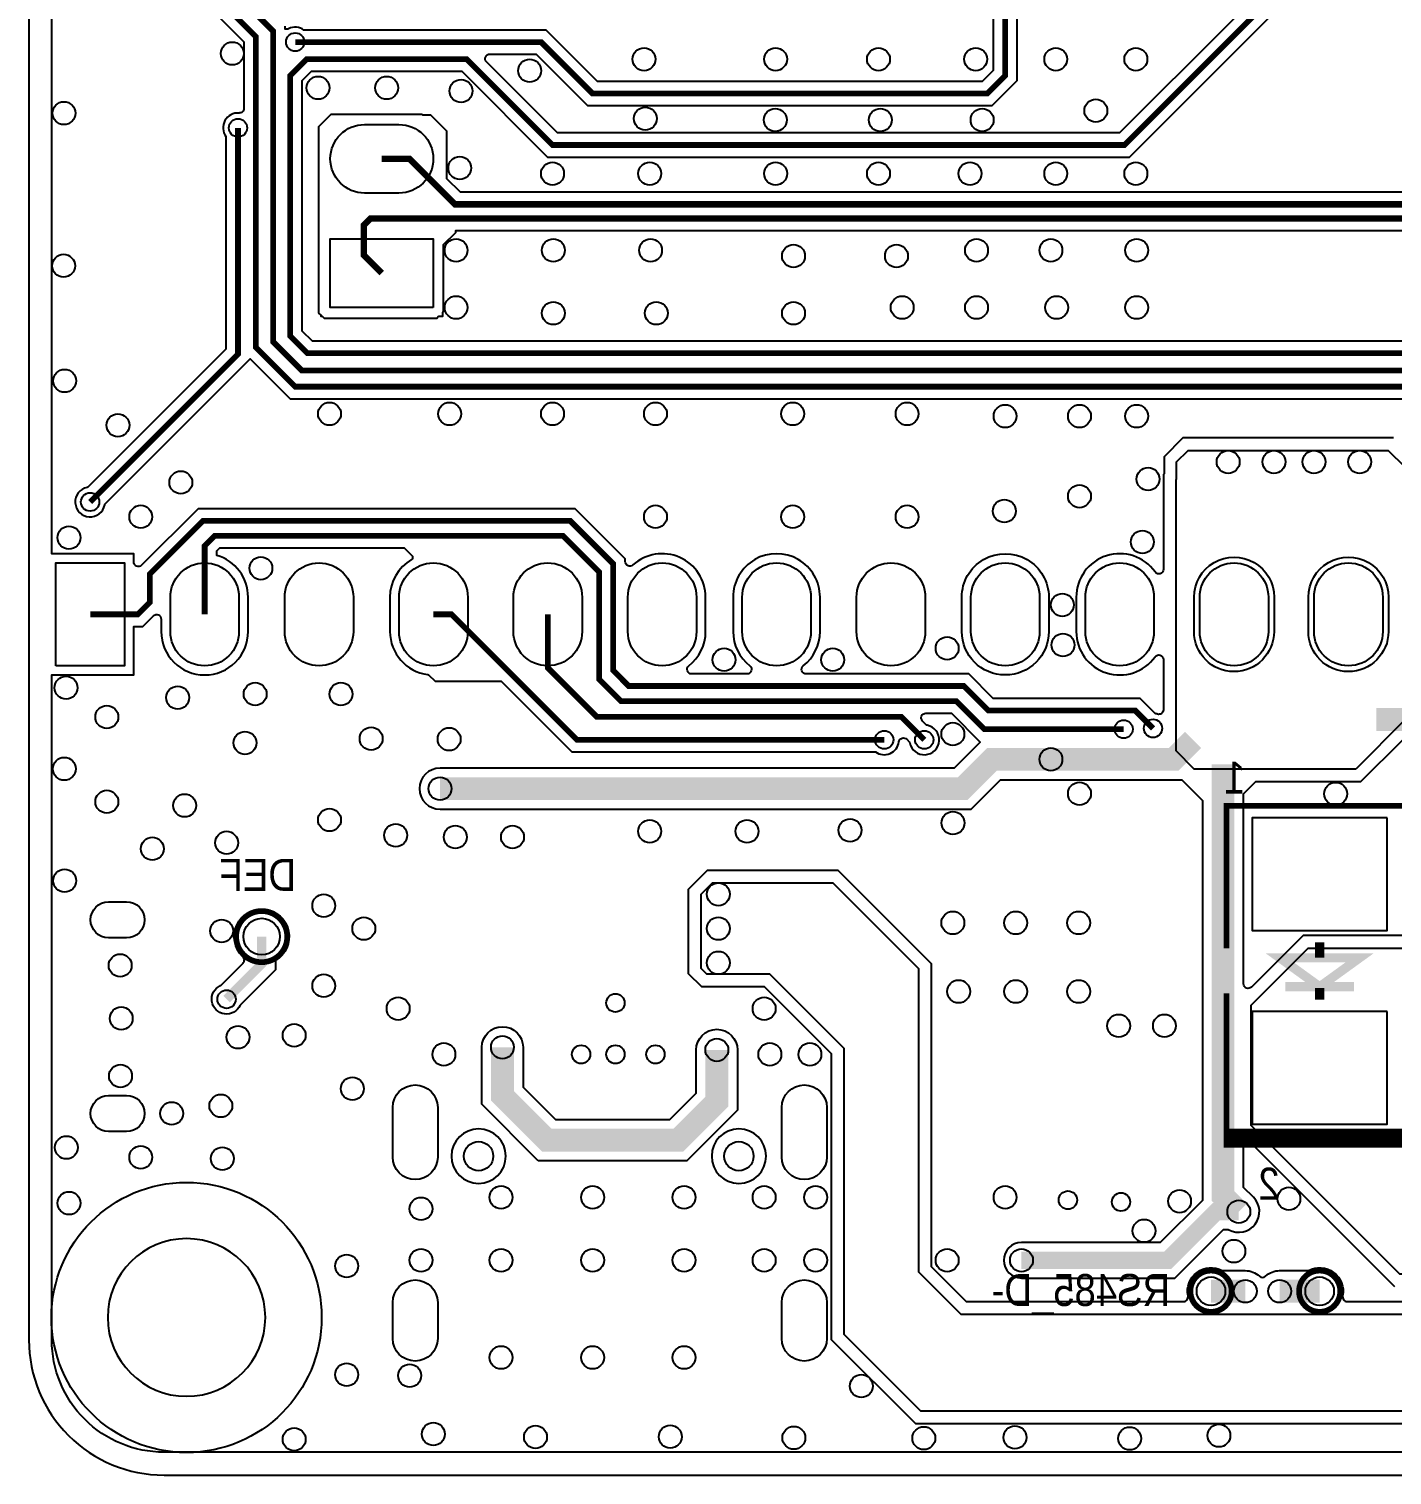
# Model space of a CAD drawing. Extents: x -3.5 to 81.5, y -3.5 to 52.5.
# Drawn here: x -3.5 to 26.77, y -3.5 to 28.61 of the extents above; entities that cross this region are included whole.
import ezdxf

# ---------------------------------------------------------------- set-up
doc = ezdxf.new("R2010")
doc.units = 0
for name, color, linetype in [('BG_OUTLINE', 254, 'CONTINUOUS'), ('BG_SILKSCREEN_BOTTOM', 6, 'CONTINUOUS'), ('ET_BOTTOM', 254, 'CONTINUOUS'), ('PG_SILKSCREEN_BOTTOM', 143, 'CONTINUOUS'), ('PIN_BOTTOM', 1, 'CONTINUOUS'), ('VC_BOTTOM', 254, 'CONTINUOUS')]:
    doc.layers.add(name, color=color, linetype=linetype)

msp = doc.modelspace()

# ---------------------------------------------------------------- linework, layer by layer
at = {"layer": 'BG_OUTLINE'}
msp.add_lwpolyline([(78.5, -3.5001, 0.414214), (81.5, -0.5001), (81.5, 49.5, 0.414214), (78.5, 52.5), (-0.5001, 52.5, 0.414217), (-3.5001, 49.5), (-3.5001, -0.5001, 0.414219), (-0.5001, -3.5001)], format="xyb", close=True, dxfattribs=at)
msp.add_lwpolyline([(1.7501, 0, 1), (-1.7501, 0, 1), (1.7501, 0)], format="xyb", dxfattribs=at)
at = {"layer": 'ET_BOTTOM'}
for points, const_width in [([(9.398, 46.736), (9.271, 46.609), (3.175, 46.609), (1.27, 44.704), (0.096, 44.704), (-1.557, 43.051), (-1.557, 41.5417), (-0.508, 40.4927), (-0.508, 39.751), (-0.8636, 39.3954), (-1.8542, 39.3954), (-2.2835, 38.9661), (-2.2835, 35.9016), (-1.0668, 34.685), (-1.0668, 31.0464), (1.5418, 28.4378), (1.5418, 21.5379), (2.4105, 20.6692), (34.1452, 20.6692), (35.9626, 18.8519), (35.9626, 15.6131)], 0.127), ([(11.938, 46.736), (11.43, 46.228), (3.429, 46.228), (1.524, 44.323), (0.254, 44.323), (-1.1963, 42.8727), (-1.1963, 41.7093), (-0.127, 40.64), (-0.127, 39.624), (-0.7366, 39.0144), (-1.7526, 39.0144), (-2.0295, 38.7375), (-2.0295, 36.0655), (-0.762, 34.798), (-0.762, 31.2496), (1.9228, 28.5648), (1.9228, 21.6649), (2.5578, 21.0299), (34.3101, 21.0299), (38.5026, 16.8374), (38.5026, 15.6131)], 0.127), ([(51.4274, 15.4419), (48.895, 15.4419), (47.2618, 17.0752), (38.8569, 17.0752), (34.5211, 21.4109), (2.6848, 21.4109), (2.3038, 21.7919), (2.3038, 27.577), (2.6667, 27.94), (6.223, 27.94), (8.128, 26.035), (20.828, 26.035), (25.8026, 31.0096), (25.8026, 33.3931)], 0.127), ([(2.413, 28.321), (7.874, 28.321), (9.017, 27.178), (17.78, 27.178), (18.1826, 27.5806), (18.1826, 33.3931)], 0.127), ([(1.143, 26.416), (1.143, 21.3932), (-2.1412, 18.1089)], 0.127), ([(50.0659, 17.2491), (50.5196, 17.7028), (50.5196, 18.002), (50.1066, 18.415), (48.182, 18.415), (48.003, 18.2359), (39.8678, 18.2359), (33.3858, 24.718), (5.9599, 24.718), (4.9489, 25.7289), (4.3358, 25.7289)], 0.1422), ([(50.0659, 17.8791), (49.8475, 18.0975), (48.3136, 18.0975), (48.1345, 17.9184), (39.7363, 17.9184), (33.2542, 24.4005), (4.0803, 24.4005), (3.937, 24.2573), (3.937, 23.5877), (4.3358, 23.1889)], 0.1422), ([(-2.1374, 15.6131), (-1.081, 15.6131), (-0.8153, 15.8788), (-0.8153, 16.5075), (0.367, 17.6898), (8.5194, 17.6898), (9.4767, 16.7325), (9.4767, 14.365), (9.8196, 14.0221), (17.2629, 14.0221), (17.8051, 13.4798), (21.0642, 13.4798), (21.463, 13.081)], 0.127), ([(0.4026, 15.6131), (0.4026, 17.1364), (0.6259, 17.3596), (8.3591, 17.3596), (9.1618, 16.557), (9.1618, 14.1719), (9.6495, 13.6842), (17.0952, 13.6842), (17.7157, 13.0637), (20.811, 13.0637)], 0.127), ([(5.4826, 15.6131), (5.8829, 15.6131), (8.669, 12.827), (15.494, 12.827)], 0.127), ([(8.0226, 15.6131), (8.0226, 14.4259), (9.1135, 13.335), (15.875, 13.335), (16.383, 12.827)], 0.127), ([(26.4236, 13.2778), (46.2001, 13.2778), (47.0941, 14.1719), (48.6842, 14.1719), (49.1668, 13.6893)], 0.508), ([(22.352, 12.827), (21.9189, 12.3939), (19.1948, 12.3939)], 0.508), ([(5.6299, 11.7424), (17.2387, 11.7424), (17.8902, 12.3939), (19.1948, 12.3939)], 0.508), ([(23.0175, 12.2796), (23.0175, 2.6988), (23.368, 2.3482)], 0.508), ([(1.6688, 8.4569), (1.6688, 7.8468), (0.889, 7.067)], 0.2032), ([(7.0155, 5.9995), (7.0155, 4.9225), (8.001, 3.937), (10.9217, 3.937), (11.7767, 4.792), (11.7767, 5.9411)], 0.508), ([(18.542, 1.27), (21.7879, 1.27), (22.8661, 2.3482), (23.368, 2.3482)], 0.381), ([(22.7508, 0.5829), (23.5128, 0.5829)], 0.508), ([(25.1638, 0.5829), (24.2748, 0.5829)], 0.508)]:
    msp.add_lwpolyline(points, dxfattribs=dict(at, const_width=const_width))
for points in [[(26.8036, 19.5316), (22.127, 19.5316), (21.7079, 19.1125), (21.7079, 18.734), (21.6936, 18.7201), (21.6936, 16.6129, -0.729721), (21.5095, 16.5539, 0.730362), (19.7571, 15.9941), (19.7571, 15.2321, 0.730337), (21.5095, 14.6723, -0.729581), (21.6936, 14.6134), (21.6936, 13.4935, -0.505766), (21.5618, 13.3967, 0.025978), (21.5285, 13.4051), (21.5135, 13.4082), (21.175, 13.747), (17.9159, 13.747), (17.3736, 14.289), (13.7589, 14.289, -0.713746), (13.6964, 14.4709, 0.231044), (14.068, 15.2321), (14.068, 15.9941, 1.000027), (12.1371, 15.9941), (12.1371, 15.2321, 0.231033), (12.5087, 14.4709, -0.713729), (12.4463, 14.289), (11.2189, 14.289, -0.713746), (11.1564, 14.4709, 0.231044), (11.528, 15.2321), (11.528, 15.9941, 0.650806), (9.9136, 16.7091, -0.64988), (9.7439, 16.7843), (9.7439, 16.8432), (8.6302, 17.9568), (0.2563, 17.9568), (-0.9985, 16.702, -0.668001), (-1.172, 16.7739), (-1.172, 16.9596), (-2.9919, 16.9596), (-2.9919, 32.0467)], [(17.9156, 32.0843), (17.9156, 27.6913), (17.6693, 27.4452), (9.1277, 27.4452), (7.9847, 28.5882), (2.6081, 28.5882, 0.282002), (2.2636, 28.6161), (2.2527, 28.6106), (2.19, 28.6106), (2.19, 28.6756)], [(25.5356, 31.1203), (20.7173, 26.3022), (8.2387, 26.3022), (6.6601, 27.8806, -0.667086), (6.732, 28.0538), (7.7633, 28.0538), (8.9063, 26.9108), (17.8907, 26.9108), (18.4495, 27.4698), (18.4495, 32.0843, 0.334325)], [(-1.334, 30.9357), (1.2746, 28.3271), (1.2746, 26.8473, -0.43462), (1.1661, 26.7459, 0.638041), (0.8758, 26.2209), (0.8758, 21.5039), (-2.1918, 18.4361), (-2.2068, 18.433, 1.86364), (-1.8171, 18.0434), (-1.8141, 18.0584), (1.4148, 21.2872), (2.2997, 20.4023), (34.0345, 20.4023)], [(78.5, -2.9919), (-0.5001, -2.9919, -0.41422), (-2.9919, -0.5001), (-2.9919, 14.2667), (-1.172, 14.2667), (-1.172, 15.3462), (-0.9703, 15.3462), (-0.7363, 15.5801, -0.667802), (-0.5629, 15.5082), (-0.5629, 15.2321, 0.999973), (1.368, 15.2321), (1.368, 15.9941, 0.334347), (0.6695, 16.922), (0.6695, 17.0256), (0.7366, 17.0927), (4.8351, 17.0927), (5.0216, 16.9062), (5.0216, 16.843), (4.9964, 16.8283, 0.266853), (4.5171, 15.9941), (4.5171, 15.2321, 0.376607), (5.3574, 14.2748), (5.3744, 14.2725), (5.5194, 14.1275), (6.9908, 14.1275), (8.5583, 12.5598), (15.2989, 12.5598, 0.566411), (15.8214, 12.7808, -0.618694), (15.9939, 12.8384), (16.0558, 12.7765), (16.0589, 12.7615, 1.863997), (16.4485, 13.1511), (16.4335, 13.1542), (16.3439, 13.2438, -0.66823), (16.4158, 13.4173), (16.9845, 13.4173), (17.6256, 12.7762), (17.0492, 12.2001), (5.6299, 12.2001, 0.999978), (5.6299, 11.2847), (17.4282, 11.2847), (18.0797, 11.9365), (22.0998, 11.9365), (22.5598, 11.4762), (22.5598, 2.5994), (21.6245, 1.6642), (18.542, 1.6642, 1), (18.542, 0.8758), (21.9512, 0.8758), (23.0294, 1.9543), (23.1351, 1.9543), (23.1465, 1.9479, 0.868876), (23.6916, 2.6718), (23.4752, 2.8882), (23.4752, 3.7897, -0.6674), (23.6484, 3.8616), (26.826, 0.6843)], [(30.8348, 8.4826), (24.794, 8.4826), (23.6484, 7.3373, -0.667562), (23.4752, 7.4092), (23.4752, 11.6246), (23.7485, 11.8984), (26.0797, 11.8984), (27.0017, 12.8204)], [(53.0926, -2.3637), (16.1922, -2.3637), (14.3251, -0.4968), (14.3251, 5.8532), (12.8382, 7.3401), (11.4412, 7.3401), (11.1501, 7.6312), (11.1501, 9.5138), (11.5682, 9.9319), (14.4668, 9.9319), (16.5359, 7.8628), (16.5359, 1.1318), (17.3129, 0.3546), (22.1409, 0.3546, 0.476098), (22.2405, 0.477, -0.638979), (23.0002, 1.0404), (23.5128, 1.0404, -0.189499), (23.8244, 0.918, 0.394463), (23.9631, 0.918, -0.18955), (24.2748, 1.0404), (24.9144, 1.0404, -0.638959), (25.6741, 0.477, 0.475893), (25.7736, 0.3546), (30.382, 0.3546)]]:
    msp.add_lwpolyline(points, format="xyb", dxfattribs=at)
for points in [[(34.6319, 21.6779), (2.7955, 21.6779), (2.571, 21.9027), (2.571, 27.4663), (2.7775, 27.6728), (6.1123, 27.6728), (8.0173, 25.7678), (20.9387, 25.7678), (26.0695, 30.8988)], [(33.1404, 24.1259), (5.9741, 24.1259), (5.9741, 24.0881), (5.7023, 23.8163), (5.7023, 22.3279), (5.6825, 22.3081), (5.6825, 22.2235), (5.5977, 22.2235), (5.555, 22.1806), (3.0632, 22.1806), (3.0206, 22.2235), (2.9891, 22.2235), (2.9891, 22.2547), (2.9413, 22.3025), (2.9413, 26.4452), (3.2131, 26.717), (5.2273, 26.717), (5.2388, 26.7056), (5.4191, 26.7056), (5.776, 26.3487), (5.776, 25.2903), (6.0736, 24.9926), (33.4996, 24.9926)], [(52.9768, -2.0841), (16.3081, -2.0841), (14.605, -0.381), (14.605, 5.969), (12.954, 7.62), (11.557, 7.62), (11.43, 7.747), (11.43, 9.398), (11.684, 9.652), (14.351, 9.652), (16.256, 7.747), (16.256, 1.016), (17.1971, 0.0749), (30.4978, 0.0749)]]:
    msp.add_lwpolyline(points, dxfattribs=at)
for points in [[(25.9639, 12.178), (22.3799, 12.178), (21.9735, 12.5844), (21.9735, 18.6042), (21.9875, 18.6182), (21.9875, 18.9967), (22.2428, 19.2519), (26.6878, 19.2519), (27.0535, 18.8862), (27.0535, 13.2677)], [(27.0294, 6.7666), (27.0294, 2.9083), (27.7038, 2.2339), (28.3388, 2.2339), (28.4658, 2.1069), (28.4658, 1.0909), (28.3388, 0.9639), (26.9418, 0.9639), (23.6398, 4.2659), (23.6398, 6.9329), (24.9098, 8.2029), (35.2882, 8.2029), (37.625, 5.8661), (37.625, 4.553), (37.338, 4.2659), (35.8318, 4.2659), (35.5778, 4.5199), (35.5778, 5.9169), (34.4348, 7.0599), (27.3228, 7.0599)]]:
    msp.add_lwpolyline(points, close=True, dxfattribs=at)
for points in [[(19.148, 15.2321, -0.999973), (17.2171, 15.2321), (17.2171, 15.9941, -1.000027), (19.148, 15.9941)], [(24.1518, 15.2321, -0.999971), (22.3733, 15.2321), (22.3733, 15.9941, -1.000029), (24.1518, 15.9941)], [(26.6918, 15.2321, -0.999971), (24.9133, 15.2321), (24.9133, 15.9941, -1.000029), (26.6918, 15.9941)], [(1.9741, 7.7203), (1.1951, 6.9416), (1.1913, 6.9329, -1.456915), (0.7549, 7.3693), (0.7635, 7.3731), (1.255, 7.8646, 0.425109), (1.2525, 8.0109, -3.03038), (1.9741, 7.9286)], [(7.8115, 3.4793), (6.5578, 4.733), (6.5578, 5.9995, -0.999956), (7.4732, 5.9995), (7.4732, 5.112), (8.1905, 4.3947), (10.7323, 4.3947), (11.3193, 4.9814), (11.3193, 5.9411, -0.999913), (12.2342, 5.9411), (12.2342, 4.6025), (11.1112, 3.4793)], [(7.0914, 3.5819, 1), (5.8819, 3.5819, 1)], [(12.8714, 3.5819, 1), (11.662, 3.5819, 1)]]:
    msp.add_lwpolyline(points, format="xyb", close=True, dxfattribs=at)
at = {"layer": 'PG_SILKSCREEN_BOTTOM'}
for points, const_width in [([(23.0937, 8.1951), (23.0937, 11.3584), (27.1338, 11.3584), (27.1338, 8.1951)], 0.127), ([(25.1638, 8.3299), (25.1638, 7.987)], 0.2032), ([(25.1638, 7.3442), (24.2748, 7.987), (26.0528, 7.987), (25.1638, 7.3442)], 0.2032), ([(24.4018, 7.3442), (25.9258, 7.3442)], 0.2032), ([(25.1638, 7.3139), (25.1638, 7.0599)], 0.2032), ([(23.0937, 4.3), (23.0937, 7.1948)], 0.127), ([(27.1338, 4.3624), (27.1338, 4.1313), (23.0937, 4.1313), (23.0937, 6.4519)], 0.127), ([(27.1338, 4.2626), (27.1338, 4.0315), (23.0937, 4.0315), (23.0937, 6.352)], 0.127), ([(27.1338, 4.1626), (27.1338, 3.9314), (23.0937, 3.9314), (23.0937, 6.252)], 0.127), ([(27.1338, 4.0625), (27.1338, 3.8313), (23.0937, 3.8313), (23.0937, 6.1519)], 0.127)]:
    msp.add_lwpolyline(points, dxfattribs=dict(at, const_width=const_width))
at = {"layer": 'PG_SILKSCREEN_BOTTOM', "const_width": 0.127}
for points in [[(2.2367, 8.4569, 0.999965), (1.1009, 8.457, 1.000035), (2.2367, 8.4569)], [(23.2087, 0.5829, 0.999956), (22.2929, 0.583, 1.000044), (23.2087, 0.5829)], [(25.6217, 0.5829, 0.999956), (24.7059, 0.583, 1.000044), (25.6217, 0.5829)]]:
    msp.add_lwpolyline(points, format="xyb", dxfattribs=at)
at = {"layer": 'PIN_BOTTOM'}
for points in [[(3.9548, 26.4909), (4.7168, 26.4909, -1), (4.7168, 24.9669), (3.9548, 24.9669, -1)], [(1.1646, 15.9941), (1.1646, 15.2321, -1), (-0.3594, 15.2321), (-0.3594, 15.9941, -1)], [(3.7046, 15.9941), (3.7046, 15.2321, -1), (2.1806, 15.2321), (2.1806, 15.9941, -1)], [(6.2446, 15.9941), (6.2446, 15.2321, -1), (4.7206, 15.2321), (4.7206, 15.9941, -1)], [(8.7846, 15.9941), (8.7846, 15.2321, -1), (7.2606, 15.2321), (7.2606, 15.9941, -1)], [(11.3246, 15.9941), (11.3246, 15.2321, -1), (9.8006, 15.2321), (9.8006, 15.9941, -1)], [(13.8646, 15.9941), (13.8646, 15.2321, -1), (12.3406, 15.2321), (12.3406, 15.9941, -1)], [(16.4046, 15.9941), (16.4046, 15.2321, -1), (14.8806, 15.2321), (14.8806, 15.9941, -1)], [(18.9446, 15.9941), (18.9446, 15.2321, -1), (17.4206, 15.2321), (17.4206, 15.9941, -1)], [(21.4846, 15.9941), (21.4846, 15.2321, -1), (19.9606, 15.2321), (19.9606, 15.9941, -1)], [(24.0246, 15.9941), (24.0246, 15.2321, -1), (22.5006, 15.2321), (22.5006, 15.9941, -1)], [(26.5646, 15.9941), (26.5646, 15.2321, -1), (25.0406, 15.2321), (25.0406, 15.9941, -1)], [(-1.3302, 8.4313), (-1.73, 8.4313, -1), (-1.73, 9.2314), (-1.3302, 9.2314, -1)], [(5.5787, 4.662), (5.5787, 3.5619, -1), (4.5787, 3.5619), (4.5787, 4.662, -1)], [(14.2188, 4.662), (14.2188, 3.5619, -1), (13.2188, 3.5619), (13.2188, 4.662, -1)], [(-1.3302, 4.1311), (-1.73, 4.1311, -1), (-1.73, 4.9311), (-1.3302, 4.9311, -1)], [(5.5787, 0.332), (5.5787, -0.4682, -1), (4.5787, -0.4682), (4.5787, 0.332, -1)], [(14.2188, 0.332), (14.2188, -0.4682, -1), (13.2188, -0.4682), (13.2188, 0.332, -1)]]:
    msp.add_lwpolyline(points, format="xyb", close=True, dxfattribs=at)
for points in [[(5.4788, 22.4269), (3.1928, 22.4269), (3.1928, 23.9509), (5.4788, 23.9509)], [(-2.8994, 14.4701), (-2.8994, 16.7561), (-1.3754, 16.7561), (-1.3754, 14.4701)], [(26.6638, 11.0951), (23.6638, 11.0951), (23.6638, 8.595), (26.6638, 8.595)], [(26.6638, 6.7949), (23.6638, 6.7949), (23.6638, 4.2947), (26.6638, 4.2947)]]:
    msp.add_lwpolyline(points, close=True, dxfattribs=at)
for centre, radius in [((1.6688, 8.4569), 0.4064), ((6.4867, 3.5819), 0.325), ((12.2667, 3.5819), 0.325), ((0, 0), 3), ((22.7508, 0.5829), 0.3175), ((25.1638, 0.5829), 0.3175)]:
    msp.add_circle(centre, radius, dxfattribs=at)
at = {"layer": 'VC_BOTTOM'}
for centre, radius in [((1.016, 28.067), 0.254), ((2.413, 28.321), 0.2032), ((7.62, 27.686), 0.254), ((10.16, 27.94), 0.254), ((13.081, 27.94), 0.254), ((15.367, 27.94), 0.254), ((17.526, 27.94), 0.254), ((19.304, 27.94), 0.254), ((21.082, 27.94), 0.254), ((2.921, 27.305), 0.254), ((4.445, 27.305), 0.254), ((6.096, 27.2352), 0.254), ((-2.7229, 26.7424), 0.254), ((20.193, 26.797), 0.254), ((10.1879, 26.6217), 0.254), ((13.0734, 26.5913), 0.254), ((15.4076, 26.5913), 0.254), ((17.6682, 26.5913), 0.254), ((1.143, 26.416), 0.2032), ((6.0681, 25.5245), 0.254), ((8.128, 25.4), 0.254), ((10.287, 25.4), 0.254), ((13.081, 25.4), 0.254), ((15.367, 25.4), 0.254), ((17.399, 25.4), 0.254), ((19.304, 25.4), 0.254), ((21.082, 25.4), 0.254), ((5.9868, 23.6969), 0.254), ((8.1458, 23.6969), 0.254), ((10.3048, 23.6969), 0.254), ((13.4798, 23.5699), 0.254), ((15.7658, 23.5699), 0.254), ((17.5438, 23.6969), 0.254), ((19.1948, 23.6969), 0.254), ((21.0998, 23.6969), 0.254), ((-2.7305, 23.354), 0.254), ((5.9868, 22.4269), 0.254), ((8.1458, 22.2999), 0.254), ((10.4318, 22.2999), 0.254), ((13.4798, 22.2999), 0.254), ((15.8928, 22.4269), 0.254), ((17.5438, 22.4269), 0.254), ((19.3218, 22.4269), 0.254), ((21.0998, 22.4269), 0.254), ((-2.7076, 20.7988), 0.254), ((3.175, 20.066), 0.254), ((5.842, 20.066), 0.254), ((8.128, 20.066), 0.254), ((10.414, 20.066), 0.254), ((13.462, 20.066), 0.254), ((16.002, 20.066), 0.254), ((18.1788, 20.0139), 0.254), ((19.8298, 20.0139), 0.254), ((21.0998, 20.0139), 0.254), ((-1.524, 19.812), 0.254), ((23.1318, 18.9979), 0.254), ((24.1478, 18.9979), 0.254), ((25.0368, 18.9979), 0.254), ((26.0528, 18.9979), 0.254), ((-0.127, 18.542), 0.254), ((21.3538, 18.6169), 0.254), ((-2.1412, 18.1089), 0.2032), ((19.8298, 18.2359), 0.254), ((-1.016, 17.78), 0.254), ((10.414, 17.78), 0.254), ((13.462, 17.78), 0.254), ((16.002, 17.78), 0.254), ((18.161, 17.907), 0.254), ((-2.6111, 17.3164), 0.254), ((21.2268, 17.2199), 0.254), ((1.651, 16.637), 0.254), ((19.4488, 15.8229), 0.254), ((16.891, 14.859), 0.254), ((19.464, 14.9327), 0.254), ((11.938, 14.605), 0.254), ((14.351, 14.605), 0.254), ((-2.6746, 13.984), 0.254), ((-0.1956, 13.7643), 0.254), ((1.524, 13.843), 0.254), ((3.429, 13.843), 0.254), ((-1.7704, 13.3337), 0.254), ((17.018, 12.954), 0.254), ((20.811, 13.0637), 0.2032), ((21.463, 13.081), 0.2032), ((1.2979, 12.7584), 0.254), ((4.0996, 12.8524), 0.254), ((5.8318, 12.8422), 0.254), ((15.494, 12.827), 0.2032), ((16.383, 12.827), 0.2032), ((19.1948, 12.3939), 0.254), ((-2.7153, 12.1831), 0.254), ((5.6299, 11.7424), 0.254), ((19.8298, 11.6319), 0.254), ((25.5194, 11.6281), 0.254), ((-1.7704, 11.4516), 0.254), ((-0.0432, 11.3678), 0.254), ((3.175, 11.049), 0.254), ((4.6457, 10.7061), 0.254), ((5.969, 10.668), 0.254), ((7.239, 10.668), 0.254), ((10.287, 10.795), 0.254), ((12.446, 10.795), 0.254), ((14.7345, 10.8179), 0.254), ((17.0205, 10.9804), 0.254), ((-0.7595, 10.4076), 0.254), ((0.889, 10.541), 0.254), ((-2.7076, 9.699), 0.254), ((11.811, 9.398), 0.254), ((3.048, 9.144), 0.254), ((17.018, 8.763), 0.254), ((18.415, 8.763), 0.254), ((19.812, 8.763), 0.254), ((0.7798, 8.5839), 0.254), ((3.937, 8.636), 0.254), ((11.811, 8.636), 0.254), ((-1.4732, 7.8168), 0.254), ((11.811, 7.874), 0.254), ((3.048, 7.366), 0.254), ((17.145, 7.239), 0.254), ((18.415, 7.239), 0.254), ((19.812, 7.239), 0.254), ((0.889, 7.067), 0.2032), ((4.699, 6.858), 0.254), ((9.525, 6.985), 0.2032), ((12.827, 6.858), 0.254), ((-1.4503, 6.6408), 0.254), ((1.143, 6.223), 0.254), ((2.3901, 6.2649), 0.254), ((20.701, 6.477), 0.254), ((21.717, 6.477), 0.254), ((7.0155, 5.9995), 0.254), ((11.7767, 5.9411), 0.254), ((5.715, 5.842), 0.254), ((8.763, 5.842), 0.2032), ((9.525, 5.842), 0.2032), ((10.414, 5.842), 0.2032), ((12.954, 5.842), 0.254), ((13.843, 5.842), 0.254), ((-1.4656, 5.3607), 0.254), ((3.683, 5.08), 0.254), ((0.762, 4.699), 0.254), ((-0.3302, 4.5301), 0.254), ((-2.667, 3.7732), 0.254), ((-1.016, 3.556), 0.254), ((0.795, 3.5268), 0.254), ((6.985, 2.667), 0.254), ((9.017, 2.667), 0.254), ((11.049, 2.667), 0.254), ((12.827, 2.667), 0.254), ((13.97, 2.667), 0.254), ((18.1788, 2.667), 0.254), ((24.4805, 2.6363), 0.254), ((-2.6086, 2.5387), 0.254), ((5.207, 2.413), 0.254), ((19.5732, 2.606), 0.2032), ((20.7518, 2.5654), 0.2032), ((22.0523, 2.5806), 0.254), ((23.368, 2.3482), 0.254), ((21.2649, 1.9228), 0.254), ((23.2588, 1.4719), 0.254), ((3.556, 1.143), 0.254), ((5.207, 1.27), 0.254), ((6.985, 1.27), 0.254), ((9.017, 1.27), 0.254), ((11.049, 1.27), 0.254), ((12.827, 1.27), 0.254), ((13.97, 1.27), 0.254), ((16.891, 1.27), 0.254), ((18.542, 1.27), 0.254), ((23.5128, 0.5829), 0.254), ((24.2748, 0.5829), 0.254), ((6.985, -0.889), 0.254), ((9.017, -0.889), 0.254), ((11.049, -0.889), 0.254), ((3.556, -1.27), 0.254), ((4.9555, -1.2916), 0.254), ((14.986, -1.524), 0.254), ((2.3901, -2.7064), 0.254), ((5.4813, -2.5895), 0.254), ((7.7495, -2.6556), 0.254), ((10.7417, -2.648), 0.254), ((13.4874, -2.6734), 0.254), ((16.3728, -2.681), 0.254), ((18.3972, -2.6632), 0.254), ((20.9448, -2.6886), 0.254), ((22.926, -2.6226), 0.254)]:
    msp.add_circle(centre, radius, dxfattribs=at)

# ---------------------------------------------------------------- texts
at = {"layer": 'BG_SILKSCREEN_BOTTOM', "text_generation_flag": 2, "width": 0.892857}
for s, p in [('DEF', (2.4308, 9.4729)), ('RS485_D-', (21.844, 0.254))]:
    msp.add_text(s, height=0.7112, dxfattribs=at).set_placement(p)
at = {"layer": 'PG_SILKSCREEN_BOTTOM', "text_generation_flag": 2, "width": 0.892857}
for s, p in [('1', (23.5128, 11.6319)), ('2', (24.2748, 2.6149))]:
    msp.add_text(s, height=0.7112, dxfattribs=at).set_placement(p)

doc.saveas('drawing.dxf')
